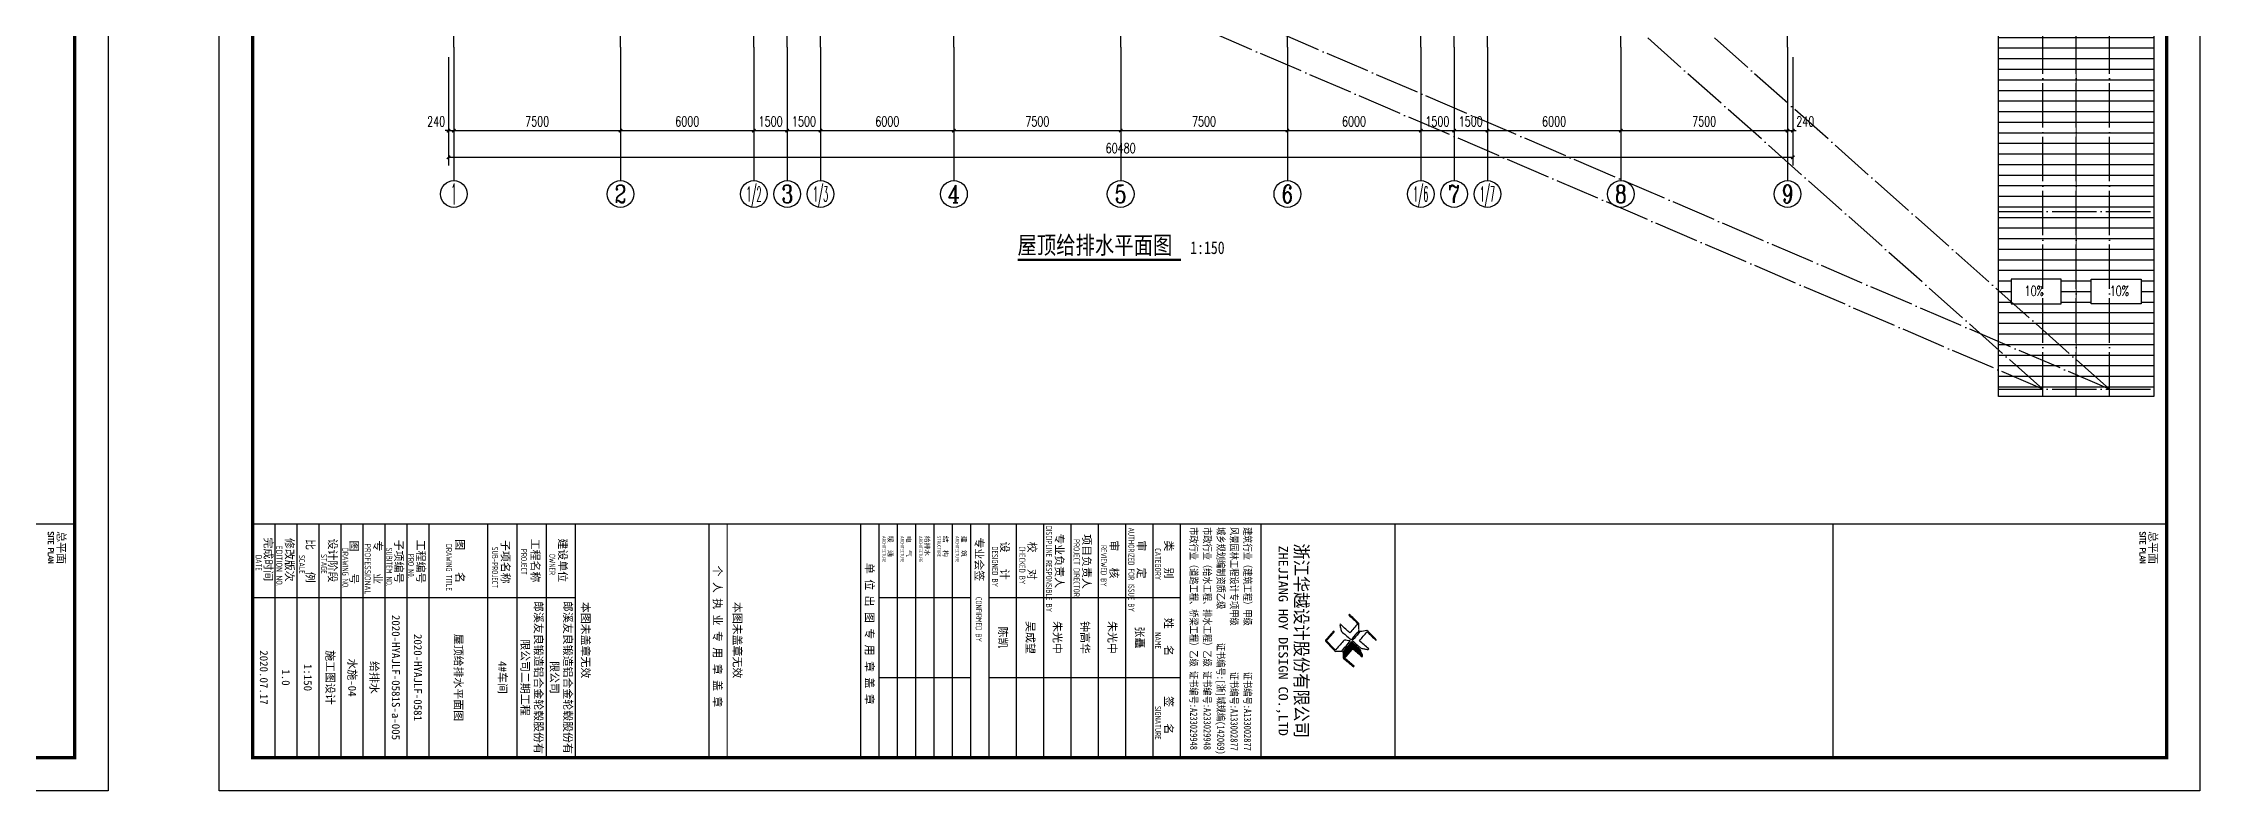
# Model space of a CAD drawing. Extents: x 14168272 to 29396535, y -812963 to 33736.
# Drawn here: x 14857348 to 14954373, y -339170 to -305534 of the extents above; entities that cross this region are included whole.
import ezdxf
from ezdxf.enums import TextEntityAlignment as Align

# ---------------------------------------------------------------- set-up
doc = ezdxf.new("R2010")
doc.units = 0
doc.header["$LTSCALE"] = 1000
doc.header["$MEASUREMENT"] = 0
doc.linetypes.add('DOTE', pattern=[2.42, 2, -0.2, 0.02, -0.2])
for name, color, linetype in [('AXIS', 3, 'Continuous'), ('AXIS_TEXT', 7, 'Continuous'), ('DIM_SYMB', 3, 'Continuous'), ('DOTE', 8, 'DOTE'), ('PUB_DIM', 3, 'Continuous'), ('PUB_TEXT', 7, 'Continuous'), ('PUB_TITLE', 4, 'Continuous'), ('TK', 4, 'Continuous'), ('填充', 251, 'Continuous')]:
    doc.layers.add(name, color=color, linetype=linetype)
doc.styles.add('-宋体', font='', dxfattribs={"width": 0.8})
doc.styles.add('_TCH_AXIS', font='COMPLEX', dxfattribs={"bigfont": 'GBCBIG'})
doc.styles.add('_TCH_DIM', font='SIMPLEX', dxfattribs={"bigfont": 'GBCBIG'})
doc.styles.add('_TCH_DIM_T3', font='SIMPLEX', dxfattribs={"width": 0.705882, "bigfont": 'GBCBIG'})
doc.styles.add('COMPLEX', font='COMPLEX')
doc.styles.add('HT', font='simhei.ttf', dxfattribs={"width": 0.8})
doc.styles.add('ROMANS', font='romans', dxfattribs={"width": 0.65, "height": 231.275})
doc.styles.add('TSSD_REIN', font='tssdeng.shx', dxfattribs={"width": 0.7, "bigfont": 'tssdchn.shx'})
doc.styles.add('YAYA', font='', dxfattribs={"width": 0.8, "height": 1})
doc.styles.add('图签宋体', font='', dxfattribs={"height": 300})
doc.styles.add('图签黑体', font='simhei.ttf', dxfattribs={"height": 550})
doc.styles.get('-宋体').set_extended_font_data('SimSun')
doc.styles.get('YAYA').set_extended_font_data('SimSun')
doc.styles.get('图签宋体').set_extended_font_data('NSimSun')
doc.dimstyles.new('_TCH_ARCH&&150', dxfattribs={"dimtxt": 446.25, "dimasz": 150, "dimexe": 375, "dimexo": 450, "dimgap": 189.375, "dimtad": 1, "dimdec": 0, "dimzin": 0, "dimdsep": 46, "dimtxsty": '_TCH_DIM_T3', "dimblk": 'ARCHTICK', "dimcen": 0.09, "dimclrt": 7, "dimazin": 2, "dimtfac": 1, "dimtdec": 0, "dimtix": 1, "dimtmove": 2, "dimatfit": 3, "dimfxl": 0, "dimtolj": 1, "dimtzin": 0, "dimarcsym": 0})

# ---------------------------------------------------------------- blocks, each defined once
blk = doc.blocks.new('GeYuanFrame_34818471', base_point=(20.09, 4.53))
at = {"layer": 'TK'}
blk.add_lwpolyline([(20.09, 4.53), (20.09, 598.53), (1071.09, 598.53), (1071.09, 4.53)], close=True, dxfattribs=at)
at = {"layer": 'TK', "const_width": 1}
blk.add_lwpolyline([(45.09, 588.53), (1061.09, 588.53), (1061.09, 14.53), (45.09, 14.53)], close=True, dxfattribs=at)
at = {"layer": 'TK', "const_width": 0.4}
blk.add_lwpolyline([(991.09, 588.53), (991.09, 14.53)], dxfattribs=at)
at = {"layer": 'TK', "style": '图签宋体'}
blk.add_text('总平面', height=2.4, dxfattribs=at).set_placement((993.23, 583.28))
at = {"layer": 'TK', "style": 'ROMANS', "width": 0.76}
blk.add_text('SITE PLAN', height=1.697, dxfattribs=at).set_placement((993.35, 580.49))
blk = doc.blocks.new('A$C053D6479')
at = {"layer": 'PUB_TITLE'}
h = blk.add_hatch(color=256, dxfattribs=at)
h.dxf.hatch_style = 1
edge = h.paths.add_edge_path()
edge.add_spline(control_points=[(1026, 827), (1105, 920), (1188, 1008), (1266, 1102)], knot_values=[13, 13, 13, 13, 14, 14, 14, 14], degree=3, periodic=0)
edge.add_spline(control_points=[(1266, 1102), (1258, 1111), (1249, 1119), (1239, 1116)], knot_values=[12, 12, 12, 12, 13, 13, 13, 13], degree=3, periodic=0)
edge.add_spline(control_points=[(1239, 1116), (1210, 1107), (1179, 1092), (1144, 1077)], knot_values=[11, 11, 11, 11, 12, 12, 12, 12], degree=3, periodic=0)
edge.add_spline(control_points=[(1144, 1077), (1109, 1063), (1069, 1053), (1047, 1038)], knot_values=[10, 10, 10, 10, 11, 11, 11, 11], degree=3, periodic=0)
edge.add_spline(control_points=[(1047, 1038), (1028, 1026), (1007, 992), (991, 972)], knot_values=[9, 9, 9, 9, 10, 10, 10, 10], degree=3, periodic=0)
edge.add_spline(control_points=[(991, 972), (942, 913), (899, 868), (849, 810)], knot_values=[8, 8, 8, 8, 9, 9, 9, 9], degree=3, periodic=0)
edge.add_spline(control_points=[(849, 810), (842, 801), (822, 776), (822, 775)], knot_values=[7, 7, 7, 7, 8, 8, 8, 8], degree=3, periodic=0)
edge.add_spline(control_points=[(822, 775), (823, 771), (848, 752), (859, 744)], knot_values=[6, 6, 6, 6, 7, 7, 7, 7], degree=3, periodic=0)
edge.add_spline(control_points=[(859, 744), (949, 670), (1035, 592), (1122, 521)], knot_values=[5, 5, 5, 5, 6, 6, 6, 6], degree=3, periodic=0)
edge.add_spline(control_points=[(1122, 521), (1153, 527), (1185, 530), (1217, 533)], knot_values=[4, 4, 4, 4, 5, 5, 5, 5], degree=3, periodic=0)
edge.add_spline(control_points=[(1217, 533), (1246, 535), (1293, 532), (1316, 542)], knot_values=[3, 3, 3, 3, 4, 4, 4, 4], degree=3, periodic=0)
edge.add_spline(control_points=[(1316, 542), (1327, 547), (1338, 565), (1349, 579)], knot_values=[2, 2, 2, 2, 3, 3, 3, 3], degree=3, periodic=0)
edge.add_spline(control_points=[(1349, 579), (1423, 670), (1507, 759), (1572, 848)], knot_values=[1, 1, 1, 1, 2, 2, 2, 2], degree=3, periodic=0)
edge.add_spline(control_points=[(1572, 848), (1564, 852), (1561, 861), (1551, 862)], knot_values=[0, 0, 0, 0, 1, 1, 1, 1], degree=3, periodic=0)
edge.add_spline(control_points=[(1551, 862), (1469, 769), (1393, 671), (1310, 579)], knot_values=[15, 15, 15, 15, 16, 16, 16, 16], degree=3, periodic=0)
edge.add_spline(control_points=[(1310, 579), (1216, 662), (1118, 742), (1026, 827)], knot_values=[14, 14, 14, 14, 15, 15, 15, 15], degree=3, periodic=0)
at = {"layer": 'TK'}
for points, knots in [([(1031, 1298), (1066, 1286), (1054, 1262), (1045, 1224), (1036, 1188), (1031, 1158), (1024, 1121), (1020, 1104), (1017, 1085), (1012, 1071), (1004, 1052), (976, 1026), (956, 1003), (906, 946), (866, 899), (814, 839), (806, 829), (789, 806), (787, 806), (777, 804), (728, 856), (719, 864), (651, 922), (580, 978), (514, 1036), (509, 1106), (488, 1176), (479, 1247), (570, 1343), (663, 1436), (758, 1526), (764, 1523), (768, 1518), (774, 1515), (693, 1422), (599, 1343), (520, 1249), (607, 1171), (698, 1096), (789, 1021), (874, 1109), (950, 1206), (1031, 1298)], [0, 0, 0, 0, 1, 1, 1, 2, 2, 2, 3, 3, 3, 4, 4, 4, 5, 5, 5, 6, 6, 6, 7, 7, 7, 8, 8, 8, 9, 9, 9, 10, 10, 10, 11, 11, 11, 12, 12, 12, 13, 13, 13, 14, 14, 14, 14]), ([(555, 949), (624, 891), (699, 833), (760, 773), (689, 691), (614, 604), (539, 517), (529, 505), (516, 487), (506, 482), (492, 475), (469, 472), (452, 467), (416, 456), (383, 448), (342, 438), (323, 433), (297, 422), (293, 440), (291, 452), (313, 470), (322, 480), (400, 566), (477, 652), (553, 736), (460, 815), (366, 894), (270, 970), (183, 883), (101, 791), (16, 703), (-18, 714), (9, 735), (28, 755), (103, 838), (192, 930), (266, 1005), (319, 1009), (387, 1005), (442, 1007), (456, 1008), (472, 1011), (485, 1007), (507, 1000), (534, 967), (555, 949)], [0, 0, 0, 0, 1, 1, 1, 2, 2, 2, 3, 3, 3, 4, 4, 4, 5, 5, 5, 6, 6, 6, 7, 7, 7, 8, 8, 8, 9, 9, 9, 10, 10, 10, 11, 11, 11, 12, 12, 12, 13, 13, 13, 14, 14, 14, 15, 15, 15, 15]), ([(1097, 490), (1100, 425), (1106, 361), (1107, 294), (1018, 207), (925, 121), (830, 33), (818, 21), (800, 0), (787, 0), (768, -1), (725, 49), (712, 60), (662, 103), (616, 143), (568, 186), (545, 207), (518, 224), (499, 250), (501, 259), (511, 261), (516, 267), (609, 192), (696, 111), (785, 33), (883, 118), (977, 208), (1070, 298), (992, 373), (892, 456), (803, 534), (791, 544), (768, 561), (766, 569), (761, 588), (776, 634), (780, 655), (785, 690), (788, 721), (795, 746), (897, 661), (998, 576), (1097, 490)], [0, 0, 0, 0, 1, 1, 1, 2, 2, 2, 3, 3, 3, 4, 4, 4, 5, 5, 5, 6, 6, 6, 7, 7, 7, 8, 8, 8, 9, 9, 9, 10, 10, 10, 11, 11, 11, 12, 12, 12, 13, 13, 13, 14, 14, 14, 14]), ([(1551, 862), (1561, 861), (1564, 852), (1572, 848), (1507, 759), (1423, 670), (1349, 579), (1338, 565), (1327, 547), (1316, 542), (1293, 532), (1246, 535), (1217, 533), (1185, 530), (1153, 527), (1122, 521), (1035, 592), (949, 670), (859, 744), (848, 752), (823, 771), (822, 775), (822, 776), (842, 801), (849, 810), (899, 868), (942, 913), (991, 972), (1007, 992), (1028, 1026), (1047, 1038), (1069, 1053), (1109, 1063), (1144, 1077), (1179, 1092), (1210, 1107), (1239, 1116), (1249, 1119), (1258, 1111), (1266, 1102), (1188, 1008), (1105, 920), (1026, 827), (1118, 742), (1216, 662), (1310, 579), (1393, 671), (1469, 769), (1551, 862)], [0, 0, 0, 0, 1, 1, 1, 2, 2, 2, 3, 3, 3, 4, 4, 4, 5, 5, 5, 6, 6, 6, 7, 7, 7, 8, 8, 8, 9, 9, 9, 10, 10, 10, 11, 11, 11, 12, 12, 12, 13, 13, 13, 14, 14, 14, 15, 15, 15, 16, 16, 16, 16])]:
    blk.add_open_spline(points, degree=3, knots=knots, dxfattribs=at)
blk = doc.blocks.new('GeYuanFrame_16784812', base_point=(20.09, 4.53))
at = {"layer": 'PUB_TITLE'}
for points in [[(1013.09, 235.33), (1013.09, 292.73)], [(1037.09, 235.33), (1037.09, 292.73)], [(1013.09, 202.33), (1013.09, 229.83)], [(1037.09, 202.33), (1037.09, 229.83)], [(1013.09, 14.53), (1013.09, 111.33)]]:
    blk.add_lwpolyline(points, dxfattribs=at)
at = {"layer": 'TK'}
for p, q in [((991.09, 316.93), (1061.09, 316.93)), ((991.09, 284.53), (1061.09, 284.53)), ((991.09, 276.33), (1061.09, 276.33)), ((991.09, 268.13), (1061.09, 268.13)), ((991.09, 259.93), (1061.09, 259.93)), ((991.09, 251.73), (1061.09, 251.73)), ((991.09, 243.53), (1061.09, 243.53)), ((991.09, 235.33), (1061.09, 235.33)), ((991.09, 235.33), (1061.09, 235.33)), ((991.09, 102.53), (1061.09, 102.53)), ((991.09, 93.73), (1061.09, 93.73)), ((991.09, 84.93), (1013.09, 84.93)), ((991.09, 84.93), (1061.09, 84.93)), ((991.09, 67.37), (1061.09, 67.37)), ((991.09, 67.33), (1061.09, 67.33)), ((991.09, 60.77), (1061.09, 60.77)), ((991.09, 54.17), (1061.09, 54.17)), ((991.09, 47.57), (1061.09, 47.57)), ((991.09, 40.97), (1061.09, 40.97)), ((991.09, 34.37), (1061.09, 34.37)), ((991.09, 27.77), (1061.09, 27.77)), ((991.09, 21.17), (1061.09, 21.17)), ((991.09, 14.53), (1061.09, 14.53))]:
    blk.add_line(p, q, dxfattribs=at)
blk.add_lwpolyline([(20.09, 4.53), (20.09, 598.53), (1071.09, 598.53), (1071.09, 4.53)], close=True, dxfattribs=at)
at = {"layer": 'TK', "const_width": 1}
blk.add_lwpolyline([(45.09, 588.53), (1061.09, 588.53), (1061.09, 14.53), (45.09, 14.53)], close=True, dxfattribs=at)
at = {"layer": 'TK'}
for points, const_width in [([(991.09, 588.53), (991.09, 14.53)], 0.4), ([(991.09, 488.5), (1061.09, 488.5)], 0.35), ([(991.09, 357.14), (1061.09, 357.14)], 0.35), ([(991.09, 292.73), (1061.09, 292.73)], 0.35), ([(991.09, 292.73), (1061.09, 292.73)], 0.35), ([(991.09, 235.33), (1061.09, 235.33)], 0.35), ([(991.09, 202.33), (1061.09, 202.33)], 0.35), ([(991.09, 156.83), (1061.09, 156.83)], 0.35), ([(991.09, 111.33), (1061.09, 111.33)], 0.35), ([(991.09, 67.37), (1061.09, 67.37)], 0.35)]:
    blk.add_lwpolyline(points, dxfattribs=dict(at, const_width=const_width))
for points in [[(991.09, 292.73), (1061.09, 292.73)], [(991.09, 235.33), (1061.09, 235.33)], [(991.09, 229.83), (1061.09, 229.83)], [(991.09, 224.33), (1061.09, 224.33)], [(991.09, 218.83), (1061.09, 218.83)], [(991.09, 213.33), (1061.09, 213.33)], [(991.09, 207.83), (1061.09, 207.83)], [(991.09, 202.33), (1061.09, 202.33)], [(991.09, 196.83), (1061.09, 196.83)], [(991.09, 151.33), (1061.09, 151.33)]]:
    blk.add_lwpolyline(points, dxfattribs=at)
at = {"layer": 'PUB_TITLE', "xscale": 0.01000000000021828, "yscale": 0.01000000000021828, "zscale": 0.01}
blk.add_blockref('A$C053D6479', (1018.19, 336.27), dxfattribs=at)
at = {"layer": 'TK', "style": '图签宋体'}
for s, height, p in [('总平面', 2.4, (993.23, 583.28)), ('类   别', 2.4, (995.97, 288.09)), ('姓   名', 2.4, (1019.2, 288.09)), ('签   名', 2.4, (1042.68, 288.09)), ('审   定', 2.4, (995.97, 279.89)), ('审   核', 2.4, (995.97, 271.69)), ('项目负责人', 2.4, (994.13, 263.49)), ('专业负责人', 2.4, (993.89, 255.29)), ('校   对', 2.4, (996.38, 247.09)), ('设   计', 2.4, (996.36, 238.89)), ('专业会签', 2.4, (995.12, 231.24)), ('建  筑', 1.44, (994.61, 227.11)), ('结  构', 1.44, (994.61, 221.61)), ('给排水', 1.44, (994.61, 216.11)), ('电  气', 1.44, (994.61, 210.61)), ('暖  通', 1.44, (994.61, 205.11)), ('单 位 出 图 专 用 章 盖 章', 2.4, (1002.72, 198.35)), ('个 人 执 业 专 用 章 盖 章', 2.4, (1003.52, 152.77)), ('本图未盖章无效', 2.4, (1014.43, 158.7)), ('本图未盖章无效', 2.4, (1014.43, 113.2)), ('建设单位', 2.4, (995.39, 106.33)), ('工程名称', 2.4, (995.47, 98.12)), ('子项名称', 2.4, (995.85, 89.14)), ('图    名', 2.4, (995.63, 75.5)), ('工程编号', 2.4, (995.77, 63.77)), ('子项编号', 2.4, (995.77, 57.19)), ('专    业', 2.4, (996.01, 50.88)), ('图    号', 2.4, (996.02, 43.77)), ('设计阶段', 2.4, (995.45, 37.32)), ('比    例', 2.4, (995.59, 30.63)), ('修改版次', 2.4, (995.24, 24.41)), ('完成时间', 2.4, (995.11, 18.02))]:
    blk.add_text(s, height=height, dxfattribs=at).set_placement(p)
at = {"layer": 'TK'}
for s, height, style, width, p in [('SITE PLAN', 1.697, 'ROMANS', 0.76, (993.35, 580.49)), ('建筑行业（建筑工程）甲级           证书编号:A133002877', 2.2, '-宋体', 0.8, (992, 311.83)), ('风景园林工程设计专项甲级           证书编号:A133002877', 2.2, '-宋体', 0.8, (992, 307.81)), ('城乡规划编制资质乙级        证书编号:[浙]城规编(142069)', 2.2, '-宋体', 0.8, (992, 303.82)), ('市政行业（给水工程、排水工程）乙级 证书编号:A233029948', 2.2, '-宋体', 0.8, (992, 299.74)), ('市政行业（道路工程、桥梁工程）乙级 证书编号:A233029948', 2.2, '-宋体', 0.8, (992, 295.69)), ('CATEGORY', 1.8, 'TSSD_REIN', 0.7, (998.32, 285.17)), ('NAME', 1.8, 'TSSD_REIN', 0.7, (1023.51, 285.17)), ('SIGNATURE', 1.8, 'TSSD_REIN', 0.7, (1045.66, 285.17)), ('AUTHORIZED FOR ISSUE BY', 1.8, 'TSSD_REIN', 0.7, (992.12, 277.17)), ('REVIEWED BY', 1.8, 'TSSD_REIN', 0.7, (997.36, 268.91)), ('PROJECT DIRECTOR', 1.8, 'TSSD_REIN', 0.7, (995.55, 260.74)), ('DISCIPLINE RESPONSIBLE BY', 1.8, 'TSSD_REIN', 0.7, (991.57, 252.48)), ('CHECKED BY', 1.8, 'TSSD_REIN', 0.7, (997.75, 244.44)), ('DESIGNED BY', 1.8, 'TSSD_REIN', 0.7, (997.76, 236.27)), ('CONFIRMED BY', 1.8, 'TSSD_REIN', 0.7, (1012.94, 231.42)), ('ARCHITECTURE', 1.08, 'TSSD_REIN', 0.7, (994.65, 225.34)), ('STRUCTURE', 1.08, 'TSSD_REIN', 0.7, (994.65, 219.84)), ('ARCHITECTURE', 1.08, 'TSSD_REIN', 0.7, (994.65, 214.34)), ('ARCHITECTURE', 1.08, 'TSSD_REIN', 0.7, (994.65, 208.84)), ('ARCHITECTURE', 1.08, 'TSSD_REIN', 0.7, (994.65, 203.34)), ('OWNER', 1.8, 'TSSD_REIN', 0.7, (999.98, 103.48)), ('PROJECT', 1.8, 'TSSD_REIN', 0.7, (998.52, 95.02)), ('SUB-PROJECT', 1.8, 'TSSD_REIN', 0.7, (997.86, 86.3)), ('DRAWING TITLE', 1.8, 'TSSD_REIN', 0.7, (996.97, 72.53)), ('PRO N0.', 1.8, 'TSSD_REIN', 0.7, (1000.01, 61.15)), ('SUBITEM NO.', 1.8, 'TSSD_REIN', 0.7, (998.15, 54.58)), ('PROFESSIONAL', 1.8, 'TSSD_REIN', 0.8, (996.88, 48.15)), ('DRAWING NO.', 1.8, 'TSSD_REIN', 0.7, (998.19, 41.45)), ('STAGE', 1.8, 'TSSD_REIN', 0.7, (1000.09, 35.03)), ('SCALE', 1.8, 'TSSD_REIN', 0.7, (1000.38, 28.42)), ('EDITION NO.', 1.8, 'TSSD_REIN', 0.8, (997.53, 21.64)), ('DATE', 1.8, 'TSSD_REIN', 0.7, (1000.33, 15.45))]:
    blk.add_text(s, height=height, dxfattribs=dict(at, style=style, width=width)).set_placement(p)
for s, height, style, width, p in [('浙江华越设计股份有限公司', 3.96, 'HT', 0.9, (1026.07, 329.16)), ('ZHEJIANG HOY DESIGN CO.,LTD', 2.8, '图签黑体', 1.11, (1026.06, 323.29))]:
    blk.add_text(s, height=height, dxfattribs=dict(at, style=style, width=width)).set_placement(p, align=Align.MIDDLE)
at = {"layer": 'TK', "char_height": 2.4, "attachment_point": 5, "style": '图签宋体'}
for s, insert, width in [('张矗', (1025.09, 280.4), 24), ('朱光中', (1025.09, 272.23), 24), ('钟高华', (1025.09, 264.03), 24), ('朱光中', (1025.09, 255.76), 24), ('吴成望', (1025.09, 247.63), 24), ('陈凯', (1025.09, 239.43), 24), ('郎溪友良锻造铝合金轮毂股份有限公司', (1037.09, 106.93), 48), ('郎溪友良锻造铝合金轮毂股份有限公司二期工程', (1037.09, 98.13), 48), ('4#车间', (1037.09, 89.33), 48), ('屋顶给排水平面图', (1037.09, 76.13), 48), ('2020-HYAJLF-0581', (1037.09, 64.07), 48), ('2020-HYAJLF-0581S-a-005', (1037.09, 57.47), 48), ('给排水', (1037.09, 50.87), 48), ('水施-04', (1037.09, 44.27), 48), ('施工图设计', (1037.09, 37.67), 48), ('1:150', (1037.09, 31.07), 48), ('1.0', (1037.09, 24.47), 48), ('2020.07.17', (1037.09, 17.88), 48)]:
    blk.add_mtext(s, dxfattribs=dict(at, insert=insert, width=width))
blk = doc.blocks.new('_AXISO')
blk.add_circle((0, 0), 0.5)
at = {"layer": 'AXIS_TEXT', "style": 'COMPLEX', "width": 1.041667}
blk.add_attdef('A', text='', height=0.56, dxfattribs=at).set_placement((-0.25, -0.28), (0.25, -0.28), align=Align.FIT)
blk = doc.blocks.new('_ArchTick')
at = {"color": 0, "linetype": 'ByBlock', "const_width": 0.4}
blk.add_lwpolyline([(-0.5, -0.5), (0.5, 0.5)], dxfattribs=at)
blk = doc.blocks.new('*D265')
at = {"layer": 'AXIS', "color": 0, "lineweight": -2}
for p, q in [((14875583, -306170), (14875583, -311045)), ((14936063, -306170), (14936063, -311045)), ((14875583, -310670), (14936063, -310670))]:
    blk.add_line(p, q, dxfattribs=at)
at = {"layer": 'Defpoints', "color": 0}
for p in [(14875583, -305720), (14936063, -305720), (14936063, -310670)]:
    blk.add_point(p, dxfattribs=at)
at = {"layer": 'AXIS', "color": 0, "lineweight": -2, "xscale": 150, "yscale": 150, "zscale": 150, "rotation": 180}
blk.add_blockref('_ArchTick', (14875583, -310670), dxfattribs=at)
at = {"layer": 'AXIS', "color": 0, "lineweight": -2, "xscale": 150, "yscale": 150, "zscale": 150}
blk.add_blockref('_ArchTick', (14936063, -310670), dxfattribs=at)
at = {"layer": 'AXIS', "color": 7, "insert": (14905823, -310258), "char_height": 446.2, "attachment_point": 5, "style": '_TCH_DIM_T3'}
blk.add_mtext('\\A1;60480', dxfattribs=at)
blk = doc.blocks.new('*D266')
at = {"layer": 'AXIS', "color": 0, "lineweight": -2}
for p, q in [((14875583, -306170), (14875583, -309845)), ((14875823, -306170), (14875823, -309845)), ((14875583, -309470), (14875433, -309470)), ((14875583, -309470), (14875823, -309470)), ((14875823, -309470), (14875973, -309470))]:
    blk.add_line(p, q, dxfattribs=at)
at = {"layer": 'Defpoints', "color": 0}
for p in [(14875583, -305720), (14875823, -305720), (14875823, -309470)]:
    blk.add_point(p, dxfattribs=at)
at = {"layer": 'AXIS', "color": 0, "lineweight": -2, "xscale": 150, "yscale": 150, "zscale": 150}
blk.add_blockref('_ArchTick', (14875583, -309470), dxfattribs=at)
at = {"layer": 'AXIS', "color": 0, "lineweight": -2, "xscale": 150, "yscale": 150, "zscale": 150, "rotation": 180}
blk.add_blockref('_ArchTick', (14875823, -309470), dxfattribs=at)
at = {"layer": 'AXIS', "color": 7, "insert": (14875028, -309058), "char_height": 446.2, "attachment_point": 5, "style": '_TCH_DIM_T3'}
blk.add_mtext('\\A1;240', dxfattribs=at)
blk = doc.blocks.new('*D267')
at = {"layer": 'AXIS', "color": 0, "lineweight": -2}
for p, q in [((14875823, -306170), (14875823, -309845)), ((14883323, -306170), (14883323, -309845)), ((14875823, -309470), (14883323, -309470))]:
    blk.add_line(p, q, dxfattribs=at)
at = {"layer": 'Defpoints', "color": 0}
for p in [(14875823, -305720), (14883323, -305720), (14883323, -309470)]:
    blk.add_point(p, dxfattribs=at)
at = {"layer": 'AXIS', "color": 0, "lineweight": -2, "xscale": 150, "yscale": 150, "zscale": 150, "rotation": 180}
blk.add_blockref('_ArchTick', (14875823, -309470), dxfattribs=at)
at = {"layer": 'AXIS', "color": 0, "lineweight": -2, "xscale": 150, "yscale": 150, "zscale": 150}
blk.add_blockref('_ArchTick', (14883323, -309470), dxfattribs=at)
at = {"layer": 'AXIS', "color": 7, "insert": (14879573, -309058), "char_height": 446.2, "attachment_point": 5, "style": '_TCH_DIM_T3'}
blk.add_mtext('\\A1;7500', dxfattribs=at)
blk = doc.blocks.new('*D268')
at = {"layer": 'AXIS', "color": 0, "lineweight": -2}
for p, q in [((14883323, -306170), (14883323, -309845)), ((14889323, -306170), (14889323, -309845)), ((14883323, -309470), (14889323, -309470))]:
    blk.add_line(p, q, dxfattribs=at)
at = {"layer": 'Defpoints', "color": 0}
for p in [(14883323, -305720), (14889323, -305720), (14889323, -309470)]:
    blk.add_point(p, dxfattribs=at)
at = {"layer": 'AXIS', "color": 0, "lineweight": -2, "xscale": 150, "yscale": 150, "zscale": 150, "rotation": 180}
blk.add_blockref('_ArchTick', (14883323, -309470), dxfattribs=at)
at = {"layer": 'AXIS', "color": 0, "lineweight": -2, "xscale": 150, "yscale": 150, "zscale": 150}
blk.add_blockref('_ArchTick', (14889323, -309470), dxfattribs=at)
at = {"layer": 'AXIS', "color": 7, "insert": (14886323, -309058), "char_height": 446.2, "attachment_point": 5, "style": '_TCH_DIM_T3'}
blk.add_mtext('\\A1;6000', dxfattribs=at)
blk = doc.blocks.new('*D269')
at = {"layer": 'AXIS', "color": 0, "lineweight": -2}
for p, q in [((14889323, -306170), (14889323, -309845)), ((14890823, -306170), (14890823, -309845)), ((14889323, -309470), (14890823, -309470))]:
    blk.add_line(p, q, dxfattribs=at)
at = {"layer": 'Defpoints', "color": 0}
for p in [(14889323, -305720), (14890823, -305720), (14890823, -309470)]:
    blk.add_point(p, dxfattribs=at)
at = {"layer": 'AXIS', "color": 0, "lineweight": -2, "xscale": 150, "yscale": 150, "zscale": 150, "rotation": 180}
blk.add_blockref('_ArchTick', (14889323, -309470), dxfattribs=at)
at = {"layer": 'AXIS', "color": 0, "lineweight": -2, "xscale": 150, "yscale": 150, "zscale": 150}
blk.add_blockref('_ArchTick', (14890823, -309470), dxfattribs=at)
at = {"layer": 'AXIS', "color": 7, "insert": (14890073, -309058), "char_height": 446.2, "attachment_point": 5, "style": '_TCH_DIM_T3'}
blk.add_mtext('\\A1;1500', dxfattribs=at)
blk = doc.blocks.new('*D270')
at = {"layer": 'AXIS', "color": 0, "lineweight": -2}
for p, q in [((14890823, -306170), (14890823, -309845)), ((14892323, -306170), (14892323, -309845)), ((14890823, -309470), (14892323, -309470))]:
    blk.add_line(p, q, dxfattribs=at)
at = {"layer": 'Defpoints', "color": 0}
for p in [(14890823, -305720), (14892323, -305720), (14892323, -309470)]:
    blk.add_point(p, dxfattribs=at)
at = {"layer": 'AXIS', "color": 0, "lineweight": -2, "xscale": 150, "yscale": 150, "zscale": 150, "rotation": 180}
blk.add_blockref('_ArchTick', (14890823, -309470), dxfattribs=at)
at = {"layer": 'AXIS', "color": 0, "lineweight": -2, "xscale": 150, "yscale": 150, "zscale": 150}
blk.add_blockref('_ArchTick', (14892323, -309470), dxfattribs=at)
at = {"layer": 'AXIS', "color": 7, "insert": (14891573, -309058), "char_height": 446.2, "attachment_point": 5, "style": '_TCH_DIM_T3'}
blk.add_mtext('\\A1;1500', dxfattribs=at)
blk = doc.blocks.new('*D271')
at = {"layer": 'AXIS', "color": 0, "lineweight": -2}
for p, q in [((14892323, -306170), (14892323, -309845)), ((14898323, -306170), (14898323, -309845)), ((14892323, -309470), (14898323, -309470))]:
    blk.add_line(p, q, dxfattribs=at)
at = {"layer": 'Defpoints', "color": 0}
for p in [(14892323, -305720), (14898323, -305720), (14898323, -309470)]:
    blk.add_point(p, dxfattribs=at)
at = {"layer": 'AXIS', "color": 0, "lineweight": -2, "xscale": 150, "yscale": 150, "zscale": 150, "rotation": 180}
blk.add_blockref('_ArchTick', (14892323, -309470), dxfattribs=at)
at = {"layer": 'AXIS', "color": 0, "lineweight": -2, "xscale": 150, "yscale": 150, "zscale": 150}
blk.add_blockref('_ArchTick', (14898323, -309470), dxfattribs=at)
at = {"layer": 'AXIS', "color": 7, "insert": (14895323, -309058), "char_height": 446.2, "attachment_point": 5, "style": '_TCH_DIM_T3'}
blk.add_mtext('\\A1;6000', dxfattribs=at)
blk = doc.blocks.new('*D272')
at = {"layer": 'AXIS', "color": 0, "lineweight": -2}
for p, q in [((14898323, -306170), (14898323, -309845)), ((14905823, -306170), (14905823, -309845)), ((14898323, -309470), (14905823, -309470))]:
    blk.add_line(p, q, dxfattribs=at)
at = {"layer": 'Defpoints', "color": 0}
for p in [(14898323, -305720), (14905823, -305720), (14905823, -309470)]:
    blk.add_point(p, dxfattribs=at)
at = {"layer": 'AXIS', "color": 0, "lineweight": -2, "xscale": 150, "yscale": 150, "zscale": 150, "rotation": 180}
blk.add_blockref('_ArchTick', (14898323, -309470), dxfattribs=at)
at = {"layer": 'AXIS', "color": 0, "lineweight": -2, "xscale": 150, "yscale": 150, "zscale": 150}
blk.add_blockref('_ArchTick', (14905823, -309470), dxfattribs=at)
at = {"layer": 'AXIS', "color": 7, "insert": (14902073, -309058), "char_height": 446.2, "attachment_point": 5, "style": '_TCH_DIM_T3'}
blk.add_mtext('\\A1;7500', dxfattribs=at)
blk = doc.blocks.new('*D273')
at = {"layer": 'AXIS', "color": 0, "lineweight": -2}
for p, q in [((14905823, -306170), (14905823, -309845)), ((14913323, -306170), (14913323, -309845)), ((14905823, -309470), (14913323, -309470))]:
    blk.add_line(p, q, dxfattribs=at)
at = {"layer": 'Defpoints', "color": 0}
for p in [(14905823, -305720), (14913323, -305720), (14913323, -309470)]:
    blk.add_point(p, dxfattribs=at)
at = {"layer": 'AXIS', "color": 0, "lineweight": -2, "xscale": 150, "yscale": 150, "zscale": 150, "rotation": 180}
blk.add_blockref('_ArchTick', (14905823, -309470), dxfattribs=at)
at = {"layer": 'AXIS', "color": 0, "lineweight": -2, "xscale": 150, "yscale": 150, "zscale": 150}
blk.add_blockref('_ArchTick', (14913323, -309470), dxfattribs=at)
at = {"layer": 'AXIS', "color": 7, "insert": (14909573, -309058), "char_height": 446.2, "attachment_point": 5, "style": '_TCH_DIM_T3'}
blk.add_mtext('\\A1;7500', dxfattribs=at)
blk = doc.blocks.new('*D274')
at = {"layer": 'AXIS', "color": 0, "lineweight": -2}
for p, q in [((14913323, -306170), (14913323, -309845)), ((14919323, -306170), (14919323, -309845)), ((14913323, -309470), (14919323, -309470))]:
    blk.add_line(p, q, dxfattribs=at)
at = {"layer": 'Defpoints', "color": 0}
for p in [(14913323, -305720), (14919323, -305720), (14919323, -309470)]:
    blk.add_point(p, dxfattribs=at)
at = {"layer": 'AXIS', "color": 0, "lineweight": -2, "xscale": 150, "yscale": 150, "zscale": 150, "rotation": 180}
blk.add_blockref('_ArchTick', (14913323, -309470), dxfattribs=at)
at = {"layer": 'AXIS', "color": 0, "lineweight": -2, "xscale": 150, "yscale": 150, "zscale": 150}
blk.add_blockref('_ArchTick', (14919323, -309470), dxfattribs=at)
at = {"layer": 'AXIS', "color": 7, "insert": (14916323, -309058), "char_height": 446.2, "attachment_point": 5, "style": '_TCH_DIM_T3'}
blk.add_mtext('\\A1;6000', dxfattribs=at)
blk = doc.blocks.new('*D275')
at = {"layer": 'AXIS', "color": 0, "lineweight": -2}
for p, q in [((14919323, -306170), (14919323, -309845)), ((14920823, -306170), (14920823, -309845)), ((14919323, -309470), (14920823, -309470))]:
    blk.add_line(p, q, dxfattribs=at)
at = {"layer": 'Defpoints', "color": 0}
for p in [(14919323, -305720), (14920823, -305720), (14920823, -309470)]:
    blk.add_point(p, dxfattribs=at)
at = {"layer": 'AXIS', "color": 0, "lineweight": -2, "xscale": 150, "yscale": 150, "zscale": 150, "rotation": 180}
blk.add_blockref('_ArchTick', (14919323, -309470), dxfattribs=at)
at = {"layer": 'AXIS', "color": 0, "lineweight": -2, "xscale": 150, "yscale": 150, "zscale": 150}
blk.add_blockref('_ArchTick', (14920823, -309470), dxfattribs=at)
at = {"layer": 'AXIS', "color": 7, "insert": (14920073, -309058), "char_height": 446.2, "attachment_point": 5, "style": '_TCH_DIM_T3'}
blk.add_mtext('\\A1;1500', dxfattribs=at)
blk = doc.blocks.new('*D276')
at = {"layer": 'AXIS', "color": 0, "lineweight": -2}
for p, q in [((14920823, -306170), (14920823, -309845)), ((14922323, -306170), (14922323, -309845)), ((14920823, -309470), (14922323, -309470))]:
    blk.add_line(p, q, dxfattribs=at)
at = {"layer": 'Defpoints', "color": 0}
for p in [(14920823, -305720), (14922323, -305720), (14922323, -309470)]:
    blk.add_point(p, dxfattribs=at)
at = {"layer": 'AXIS', "color": 0, "lineweight": -2, "xscale": 150, "yscale": 150, "zscale": 150, "rotation": 180}
blk.add_blockref('_ArchTick', (14920823, -309470), dxfattribs=at)
at = {"layer": 'AXIS', "color": 0, "lineweight": -2, "xscale": 150, "yscale": 150, "zscale": 150}
blk.add_blockref('_ArchTick', (14922323, -309470), dxfattribs=at)
at = {"layer": 'AXIS', "color": 7, "insert": (14921573, -309058), "char_height": 446.2, "attachment_point": 5, "style": '_TCH_DIM_T3'}
blk.add_mtext('\\A1;1500', dxfattribs=at)
blk = doc.blocks.new('*D277')
at = {"layer": 'AXIS', "color": 0, "lineweight": -2}
for p, q in [((14922323, -306170), (14922323, -309845)), ((14928323, -306170), (14928323, -309845)), ((14922323, -309470), (14928323, -309470))]:
    blk.add_line(p, q, dxfattribs=at)
at = {"layer": 'Defpoints', "color": 0}
for p in [(14922323, -305720), (14928323, -305720), (14928323, -309470)]:
    blk.add_point(p, dxfattribs=at)
at = {"layer": 'AXIS', "color": 0, "lineweight": -2, "xscale": 150, "yscale": 150, "zscale": 150, "rotation": 180}
blk.add_blockref('_ArchTick', (14922323, -309470), dxfattribs=at)
at = {"layer": 'AXIS', "color": 0, "lineweight": -2, "xscale": 150, "yscale": 150, "zscale": 150}
blk.add_blockref('_ArchTick', (14928323, -309470), dxfattribs=at)
at = {"layer": 'AXIS', "color": 7, "insert": (14925323, -309058), "char_height": 446.2, "attachment_point": 5, "style": '_TCH_DIM_T3'}
blk.add_mtext('\\A1;6000', dxfattribs=at)
blk = doc.blocks.new('*D278')
at = {"layer": 'AXIS', "color": 0, "lineweight": -2}
for p, q in [((14928323, -306170), (14928323, -309845)), ((14935823, -306170), (14935823, -309845)), ((14928323, -309470), (14935823, -309470))]:
    blk.add_line(p, q, dxfattribs=at)
at = {"layer": 'Defpoints', "color": 0}
for p in [(14928323, -305720), (14935823, -305720), (14935823, -309470)]:
    blk.add_point(p, dxfattribs=at)
at = {"layer": 'AXIS', "color": 0, "lineweight": -2, "xscale": 150, "yscale": 150, "zscale": 150, "rotation": 180}
blk.add_blockref('_ArchTick', (14928323, -309470), dxfattribs=at)
at = {"layer": 'AXIS', "color": 0, "lineweight": -2, "xscale": 150, "yscale": 150, "zscale": 150}
blk.add_blockref('_ArchTick', (14935823, -309470), dxfattribs=at)
at = {"layer": 'AXIS', "color": 7, "insert": (14932073, -309058), "char_height": 446.2, "attachment_point": 5, "style": '_TCH_DIM_T3'}
blk.add_mtext('\\A1;7500', dxfattribs=at)
blk = doc.blocks.new('*D279')
at = {"layer": 'AXIS', "color": 0, "lineweight": -2}
for p, q in [((14935823, -306170), (14935823, -309845)), ((14936063, -306170), (14936063, -309845)), ((14935823, -309470), (14935673, -309470)), ((14935823, -309470), (14936063, -309470)), ((14936063, -309470), (14936213, -309470))]:
    blk.add_line(p, q, dxfattribs=at)
at = {"layer": 'Defpoints', "color": 0}
for p in [(14935823, -305720), (14936063, -305720), (14936063, -309470)]:
    blk.add_point(p, dxfattribs=at)
at = {"layer": 'AXIS', "color": 0, "lineweight": -2, "xscale": 150, "yscale": 150, "zscale": 150}
blk.add_blockref('_ArchTick', (14935823, -309470), dxfattribs=at)
at = {"layer": 'AXIS', "color": 0, "lineweight": -2, "xscale": 150, "yscale": 150, "zscale": 150, "rotation": 180}
blk.add_blockref('_ArchTick', (14936063, -309470), dxfattribs=at)
at = {"layer": 'AXIS', "color": 7, "insert": (14936618, -309058), "char_height": 446.2, "attachment_point": 5, "style": '_TCH_DIM_T3'}
blk.add_mtext('\\A1;240', dxfattribs=at)

msp = doc.modelspace()

# ---------------------------------------------------------------- hatches: boundary and pattern name
at = {"layer": '填充', "ltscale": 0.5}
h = msp.add_hatch(dxfattribs=at)
h.set_pattern_fill('ANSI31', color=256, scale=300, angle=315, style=0)
h.set_pattern_definition([(0, (0, 0), (1e-13, 476.25), [])])
h.paths.add_polyline_path([(14948807.3, -240770.3), (14945307.3, -240770.3), (14945307.3, -293160.4), (14947084.8, -293160.4), (14948807.3, -293160.4)])
h.paths.add_polyline_path([(14948135.8, -284146.4), (14948135.8, -285254.2), (14945878.8, -285254.2), (14945878.8, -284146.4)], flags=16)
h.paths.add_polyline_path([(14945878.8, -269254.2), (14945878.8, -268146.4), (14948135.8, -268146.4), (14948135.8, -269254.2)], flags=16)
h.paths.add_polyline_path([(14945878.8, -253254.2), (14945878.8, -252146.4), (14948135.8, -252146.4), (14948135.8, -253254.2)], flags=16)
h.paths.add_polyline_path([(14948807.3, -293160.4), (14947084.8, -293160.4), (14945307.3, -293160.4), (14945307.3, -321430.3), (14948807.3, -321430.3)])
h.paths.add_polyline_path([(14948135.8, -300146.4), (14948135.8, -301254.2), (14945878.8, -301254.2), (14945878.8, -300146.4)], flags=16)
h.paths.add_polyline_path([(14948135.8, -316146.4), (14948135.8, -317254.2), (14945878.8, -317254.2), (14945878.8, -316146.4)], flags=16)
h.paths.add_polyline_path([(14952307.3, -240770.3), (14948807.3, -240770.3), (14948807.3, -321430.3), (14952307.3, -321430.3)])
h.paths.add_polyline_path([(14951735.8, -300146.4), (14951735.8, -301254.2), (14949478.8, -301254.2), (14949478.8, -300146.4)], flags=16)
h.paths.add_polyline_path([(14949478.8, -285254.2), (14949478.8, -284146.4), (14951735.8, -284146.4), (14951735.8, -285254.2)], flags=16)
h.paths.add_polyline_path([(14951735.8, -316146.4), (14951735.8, -317254.2), (14949478.8, -317254.2), (14949478.8, -316146.4)], flags=16)
h.paths.add_polyline_path([(14949478.8, -269254.2), (14949478.8, -268146.4), (14951735.8, -268146.4), (14951735.8, -269254.2)], flags=16)
h.paths.add_polyline_path([(14949478.8, -253254.2), (14949478.8, -252146.4), (14951735.8, -252146.4), (14951735.8, -253254.2)], flags=16)
h.paths.add_polyline_path([(14946375.6, -285016.6), (14947408.7, -285016.6), (14947408.7, -284347.2), (14946375.6, -284347.2)], flags=8)
h.paths.add_polyline_path([(14946375.6, -269016.6), (14947408.7, -269016.6), (14947408.7, -268347.2), (14946375.6, -268347.2)], flags=8)
h.paths.add_polyline_path([(14946375.6, -253016.6), (14947408.7, -253016.6), (14947408.7, -252347.2), (14946375.6, -252347.2)], flags=8)
h.paths.add_polyline_path([(14944839.9, -293114.4), (14947238, -293114.4), (14947238, -292445.1), (14944839.9, -292445.1)], flags=9)
h.paths.add_polyline_path([(14946375.6, -301016.6), (14947408.7, -301016.6), (14947408.7, -300347.2), (14946375.6, -300347.2)], flags=8)
h.paths.add_polyline_path([(14946375.6, -317016.6), (14947408.7, -317016.6), (14947408.7, -316347.2), (14946375.6, -316347.2)], flags=8)
h.paths.add_polyline_path([(14944871.8, -293939.2), (14947051.2, -293939.2), (14947051.2, -293193.6), (14944871.8, -293193.6)], flags=9)
h.paths.add_polyline_path([(14950205.9, -285016.6), (14951239.1, -285016.6), (14951239.1, -284347.2), (14950205.9, -284347.2)], flags=8)
h.paths.add_polyline_path([(14950205.9, -301016.6), (14951239.1, -301016.6), (14951239.1, -300347.2), (14950205.9, -300347.2)], flags=8)
h.paths.add_polyline_path([(14950205.9, -317016.6), (14951239.1, -317016.6), (14951239.1, -316347.2), (14950205.9, -316347.2)], flags=8)
h.paths.add_polyline_path([(14950205.9, -269016.6), (14951239.1, -269016.6), (14951239.1, -268347.2), (14950205.9, -268347.2)], flags=8)
h.paths.add_polyline_path([(14950205.9, -253016.6), (14951239.1, -253016.6), (14951239.1, -252347.2), (14950205.9, -252347.2)], flags=8)

# ---------------------------------------------------------------- linework, layer by layer
for points in [[(14945307.3, -240770.3), (14952307.3, -240770.3), (14952307.3, -321430.3), (14945307.3, -321430.3)], [(14945878.8, -316146.4), (14945878.8, -317254.2), (14948135.8, -317254.2), (14948135.8, -316146.4)], [(14951735.8, -316146.4), (14951735.8, -317254.2), (14949478.8, -317254.2), (14949478.8, -316146.4)]]:
    msp.add_lwpolyline(points, close=True)
at = {"ltscale": 0.5, "const_width": 50}
msp.add_lwpolyline([(14948807.3, -240770.3), (14948807.3, -321430.3)], dxfattribs=at)
at = {"layer": 'AXIS'}
for p, q in [((14875822.6, -305720.3), (14875822.6, -311720.3)), ((14883322.6, -305720.3), (14883322.6, -311720.3)), ((14889322.6, -305720.3), (14889322.6, -311720.3)), ((14890822.6, -305720.3), (14890822.6, -311720.3)), ((14892322.6, -305720.3), (14892322.6, -311720.3)), ((14898322.6, -305720.3), (14898322.6, -311720.3)), ((14905822.6, -305720.3), (14905822.6, -311720.3)), ((14913322.6, -305720.3), (14913322.6, -311720.3)), ((14919322.6, -305720.3), (14919322.6, -311720.3)), ((14920822.6, -305720.3), (14920822.6, -311720.3)), ((14922322.6, -305720.3), (14922322.6, -311720.3)), ((14928322.6, -305720.3), (14928322.6, -311720.3)), ((14935822.6, -305720.3), (14935822.6, -311720.3))]:
    msp.add_line(p, q, dxfattribs=at)
at = {"layer": 'DIM_SYMB', "const_width": 105}
msp.add_lwpolyline([(14901181.5, -315278.7), (14908529.7, -315278.7)], dxfattribs=at)
at = {"layer": 'DOTE'}
for p, q in [((14875822.6, -305720.3), (14875822.6, -206720.3)), ((14883322.6, -305720.3), (14883322.6, -206720.3)), ((14889322.6, -305720.3), (14889322.6, -206720.3)), ((14890822.6, -305720.3), (14890822.6, -206720.3)), ((14892322.6, -305720.3), (14892322.6, -206720.3)), ((14898322.6, -305720.3), (14898322.6, -206720.3)), ((14905822.6, -305720.3), (14905822.6, -206720.3)), ((14913322.6, -305720.3), (14913322.6, -206720.3)), ((14919322.6, -305720.3), (14919322.6, -206720.3)), ((14920822.6, -305720.3), (14920822.6, -206720.3)), ((14922322.6, -305720.3), (14922322.6, -206720.3)), ((14928322.6, -305720.3), (14928322.6, -206720.3)), ((14935822.6, -305720.3), (14935822.6, -206720.3)), ((14947307.3, -321430.3), (14947307.3, -240770.3)), ((14948807.3, -321430.3), (14948807.3, -240770.3)), ((14950307.3, -321430.3), (14950307.3, -240770.3)), ((14947307.3, -321100.3), (14889322.6, -296220.3)), ((14950307.3, -321100.3), (14892322.6, -296220.3)), ((14947307.3, -321100.3), (14919322.6, -296220.3)), ((14950307.3, -321100.3), (14922322.6, -296220.3)), ((14945307.3, -313100.3), (14952307.3, -313100.3)), ((14945307.3, -321100.3), (14952307.3, -321100.3))]:
    msp.add_line(p, q, dxfattribs=at)
at = {"layer": 'PUB_DIM'}
for points in [[(14947629.6, -317062.5, 0, 0, 0), (14946604.6, -317062.5, 120, 0, 0), (14946154.6, -317062.5, 0, 0, 0)], [(14949985, -317062.5, 0, 0, 0), (14951010, -317062.5, 120, 0, 0), (14951460, -317062.5, 0, 0, 0)]]:
    msp.add_lwpolyline(points, format="xyseb", dxfattribs=at)

# ---------------------------------------------------------------- block references
at = {"xscale": 150, "yscale": 150, "zscale": 150, "rotation": 270}
for name, p in [('GeYuanFrame_34818471', (14771172.6, -181520.3)), ('GeYuanFrame_16784812', (14865272.6, -181520.3))]:
    msp.add_blockref(name, p, dxfattribs=at)
at = {"layer": 'AXIS'}
ref = msp.add_blockref('_AXISO', (14875822.6, -312320.3), dxfattribs=dict(at, xscale=1200, yscale=1200, zscale=1200))
ref.add_attrib('A', '1', dxfattribs={"layer": 'AXIS_TEXT', "ltscale": 0.5, "height": 933.9, "style": '_TCH_AXIS', "width": 0.555556}).set_placement((14875711.4, -312787.3), (14875933.8, -312787.3), align=Align.FIT)
ref = msp.add_blockref('_AXISO', (14883322.6, -312320.3), dxfattribs=dict(at, xscale=1200, yscale=1200, zscale=1200))
ref.add_attrib('A', '2', dxfattribs={"layer": 'AXIS_TEXT', "ltscale": 0.5, "height": 798.8, "style": '_TCH_AXIS'}).set_placement((14883056.3, -312719.7), (14883588.8, -312719.7), align=Align.FIT)
ref = msp.add_blockref('_AXISO', (14889322.6, -312320.3), dxfattribs=dict(at, xscale=1200, yscale=1200, zscale=1200))
ref.add_attrib('A', '1/2', dxfattribs={"layer": 'AXIS_TEXT', "ltscale": 0.5, "height": 678.82, "style": '_TCH_AXIS', "width": 0.411765}).set_placement((14888983.2, -312659.8), (14889662, -312659.8), align=Align.FIT)
ref = msp.add_blockref('_AXISO', (14890822.6, -312320.3), dxfattribs=dict(at, xscale=1200, yscale=1200, zscale=1200))
ref.add_attrib('A', '3', dxfattribs={"layer": 'AXIS_TEXT', "ltscale": 0.5, "height": 798.8, "style": '_TCH_AXIS'}).set_placement((14890556.3, -312719.7), (14891088.8, -312719.7), align=Align.FIT)
ref = msp.add_blockref('_AXISO', (14892322.6, -312320.3), dxfattribs=dict(at, xscale=1200, yscale=1200, zscale=1200))
ref.add_attrib('A', '1/3', dxfattribs={"layer": 'AXIS_TEXT', "ltscale": 0.5, "height": 678.82, "style": '_TCH_AXIS', "width": 0.411765}).set_placement((14891983.2, -312659.8), (14892662, -312659.8), align=Align.FIT)
ref = msp.add_blockref('_AXISO', (14898322.6, -312320.3), dxfattribs=dict(at, xscale=1200, yscale=1200, zscale=1200))
ref.add_attrib('A', '4', dxfattribs={"layer": 'AXIS_TEXT', "ltscale": 0.5, "height": 781.2, "style": '_TCH_AXIS', "width": 0.9375}).set_placement((14898043.6, -312710.9), (14898601.6, -312710.9), align=Align.FIT)
ref = msp.add_blockref('_AXISO', (14905822.6, -312320.3), dxfattribs=dict(at, xscale=1200, yscale=1200, zscale=1200))
ref.add_attrib('A', '5', dxfattribs={"layer": 'AXIS_TEXT', "ltscale": 0.5, "height": 798.8, "style": '_TCH_AXIS'}).set_placement((14905556.3, -312719.7), (14906088.8, -312719.7), align=Align.FIT)
ref = msp.add_blockref('_AXISO', (14913322.6, -312320.3), dxfattribs=dict(at, xscale=1200, yscale=1200, zscale=1200))
ref.add_attrib('A', '6', dxfattribs={"layer": 'AXIS_TEXT', "ltscale": 0.5, "height": 816.3, "style": '_TCH_AXIS', "width": 0.928571}).set_placement((14913069.9, -312728.5), (14913575.2, -312728.5), align=Align.FIT)
ref = msp.add_blockref('_AXISO', (14919322.6, -312320.3), dxfattribs=dict(at, xscale=1200, yscale=1200, zscale=1200))
ref.add_attrib('A', '1/6', dxfattribs={"layer": 'AXIS_TEXT', "ltscale": 0.5, "height": 678.82, "style": '_TCH_AXIS', "width": 0.411765}).set_placement((14918983.2, -312659.8), (14919662, -312659.8), align=Align.FIT)
ref = msp.add_blockref('_AXISO', (14920822.6, -312320.3), dxfattribs=dict(at, xscale=1200, yscale=1200, zscale=1200))
ref.add_attrib('A', '7', dxfattribs={"layer": 'AXIS_TEXT', "ltscale": 0.5, "height": 798.8, "style": '_TCH_AXIS'}).set_placement((14920556.3, -312719.7), (14921088.8, -312719.7), align=Align.FIT)
ref = msp.add_blockref('_AXISO', (14922322.6, -312320.3), dxfattribs=dict(at, xscale=1200, yscale=1200, zscale=1200))
ref.add_attrib('A', '1/7', dxfattribs={"layer": 'AXIS_TEXT', "ltscale": 0.5, "height": 678.82, "style": '_TCH_AXIS', "width": 0.411765}).set_placement((14921983.2, -312659.8), (14922662, -312659.8), align=Align.FIT)
ref = msp.add_blockref('_AXISO', (14928322.6, -312320.3), dxfattribs=dict(at, xscale=1200, yscale=1200, zscale=1200))
ref.add_attrib('A', '8', dxfattribs={"layer": 'AXIS_TEXT', "ltscale": 0.5, "height": 798.8, "style": '_TCH_AXIS'}).set_placement((14928056.3, -312719.7), (14928588.8, -312719.7), align=Align.FIT)
ref = msp.add_blockref('_AXISO', (14935822.6, -312320.3), dxfattribs=dict(at, xscale=1200, yscale=1200, zscale=1200))
ref.add_attrib('A', '9', dxfattribs={"layer": 'AXIS_TEXT', "ltscale": 0.5, "height": 816.3, "style": '_TCH_AXIS', "width": 0.928571}).set_placement((14935569.9, -312728.5), (14936075.2, -312728.5), align=Align.FIT)

# ---------------------------------------------------------------- texts
at = {"layer": 'PUB_TEXT'}
for s, height, style, width, p in [('屋顶给排水平面图', 797.47, 'YAYA', 0.8, (14901181.5, -315015.9)), ('1:150', 569.62, 'YAYA', 0.8, (14908949.7, -315020.3)), ('10%', 446.25, '_TCH_DIM', 0.705882, (14946487.1, -316905)), ('10%', 446.25, '_TCH_DIM', 0.705882, (14950317.5, -316905))]:
    msp.add_text(s, height=height, dxfattribs=dict(at, style=style, width=width)).set_placement(p)

# ---------------------------------------------------------------- dimensions: what is measured, and where the dimension line sits
at = {"layer": 'AXIS'}
for base, p1, p2, picture, middle in [((14875822.6, -309470.3), (14875582.6, -305720.3), (14875822.6, -305720.3), '*D266', (14875027.6, -309057.8)), ((14936062.6, -309470.3), (14935822.6, -305720.3), (14936062.6, -305720.3), '*D279', (14936617.6, -309057.8))]:
    dim = msp.add_linear_dim(base=base, p1=p1, p2=p2, angle=0, text='240', dimstyle='_TCH_ARCH&&150', dxfattribs=at)
    dim.commit()
    dim.dimension.update_dxf_attribs({"geometry": picture, "text_midpoint": middle, "dimtype": 161})
for p1, p2, distance, text, picture, middle in [((14875582.6, -305720.3), (14936062.6, -305720.3), -4950, '60480', '*D265', (14905822.6, -310257.8)), ((14875822.6, -305720.3), (14883322.6, -305720.3), -3750, '7500', '*D267', (14879572.6, -309057.8)), ((14883322.6, -305720.3), (14889322.6, -305720.3), -3750, '6000', '*D268', (14886322.6, -309057.8)), ((14889322.6, -305720.3), (14890822.6, -305720.3), -3750, '1500', '*D269', (14890072.6, -309057.8)), ((14890822.6, -305720.3), (14892322.6, -305720.3), -3750, '1500', '*D270', (14891572.6, -309057.8)), ((14892322.6, -305720.3), (14898322.6, -305720.3), -3750, '6000', '*D271', (14895322.6, -309057.8)), ((14898322.6, -305720.3), (14905822.6, -305720.3), -3750, '7500', '*D272', (14902072.6, -309057.8)), ((14905822.6, -305720.3), (14913322.6, -305720.3), -3750, '7500', '*D273', (14909572.6, -309057.8)), ((14913322.6, -305720.3), (14919322.6, -305720.3), -3750, '6000', '*D274', (14916322.6, -309057.8)), ((14919322.6, -305720.3), (14920822.6, -305720.3), -3750, '1500', '*D275', (14920072.6, -309057.8)), ((14920822.6, -305720.3), (14922322.6, -305720.3), -3750, '1500', '*D276', (14921572.6, -309057.8)), ((14922322.6, -305720.3), (14928322.6, -305720.3), -3750, '6000', '*D277', (14925322.6, -309057.8)), ((14928322.6, -305720.3), (14935822.6, -305720.3), -3750, '7500', '*D278', (14932072.6, -309057.8))]:
    dim = msp.add_aligned_dim(p1=p1, p2=p2, distance=distance, text=text, dimstyle='_TCH_ARCH&&150', dxfattribs=at)
    dim.commit()
    dim.dimension.update_dxf_attribs({"geometry": picture, "text_midpoint": middle})

doc.saveas('drawing.dxf')
